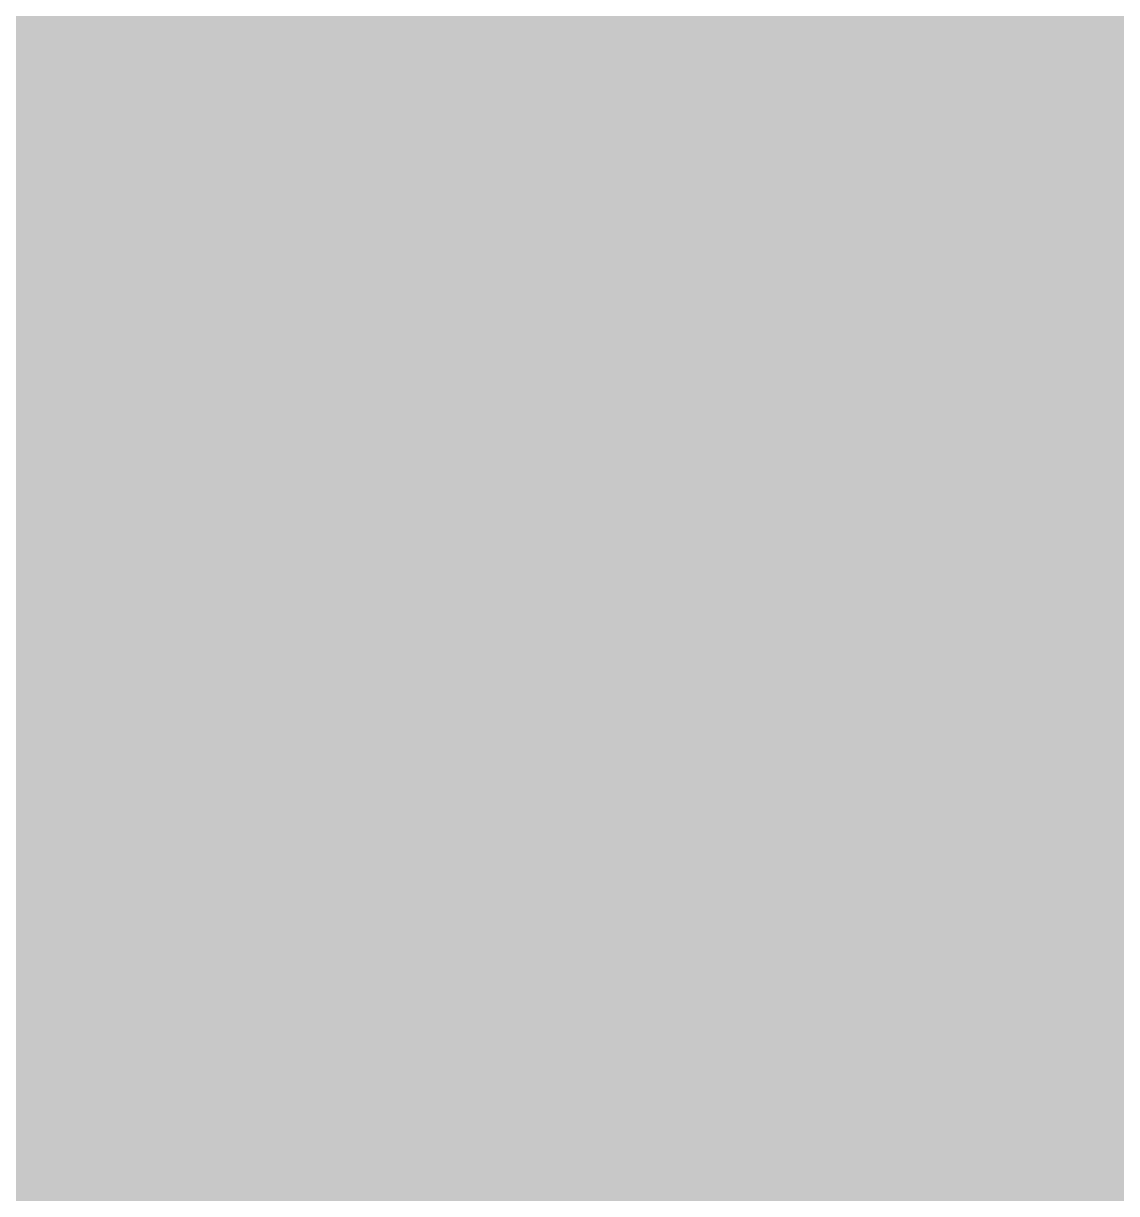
# Model space of a CAD drawing. Header units: millimetres. Extents: x -0.19 to 3.91, y -0.06 to 2.26.
# Drawn here: x 1.4442 to 1.622, y 1.1543 to 1.3447 of the extents above; entities that cross this region are included whole.
import ezdxf

# ---------------------------------------------------------------- set-up
doc = ezdxf.new("R2010")
doc.units = ezdxf.units.MM
doc.layers.get('0').update_dxf_attribs({"linetype": 'CONTINUOUS', "lineweight": 0})
for name, color, linetype, lineweight in [('PCB_KUR_GBL', 10, 'CONTINUOUS', 0), ('PCB_KUR_GM2', 216, 'CONTINUOUS', 0), ('PCB_KUR_GTL', 30, 'CONTINUOUS', 0), ('PCB_KUR_GTO', 163, 'CONTINUOUS', 0)]:
    doc.layers.add(name, color=color, linetype=linetype, lineweight=lineweight)

# ---------------------------------------------------------------- blocks, each defined once
blk = doc.blocks.new('ROUND_3')
h = blk.add_hatch(color=256)
edge = h.paths.add_edge_path(flags=0)
edge.add_arc((0, 0), 0.0059, 0, 360)

msp = doc.modelspace()

# ---------------------------------------------------------------- linework, layer by layer
at = {"layer": 'PCB_KUR_GBL', "lineweight": 211, "const_width": 0.0065}
for points in [[(1.136, 1.189), (1.884, 1.189)], [(1.157, 1.159), (1.654, 1.159)]]:
    msp.add_lwpolyline(points, dxfattribs=at)
at = {"layer": 'PCB_KUR_GBL'}
for points in [[(0.0984, 1.1995), (0.0984, 1.4052), (2.2638, 1.1995), (2.2638, 1.4052)], [(0.0984, 1.1995), (0.0984, 1.1995), (1.136, 1.1995), (1.884, 1.1995)], [(1.1313, 1.1695), (1.1403, 1.1785), (1.8886, 1.1695), (1.8796, 1.1785)], [(1.1313, 1.1695), (1.1313, 1.1695), (1.157, 1.1695), (1.654, 1.1695)]]:
    msp.add_solid(points, dxfattribs=at)
at = {"layer": 'PCB_KUR_GM2', "lineweight": 211, "const_width": 0.002}
msp.add_lwpolyline([(1.5368, 1.258), (1.5368, 1.258, 1), (2.0172, 1.258, 1), (1.5368, 1.258)], format="xyb", dxfattribs=at)
at = {"layer": 'PCB_KUR_GTL'}
msp.add_solid([(1.2765, 1.1517), (1.2765, 1.3848), (2.326, 1.1517), (2.326, 1.3848)], dxfattribs=at)
at = {"layer": 'PCB_KUR_GTO', "lineweight": 211, "const_width": 0.0118}
msp.add_lwpolyline([(1.5368, 1.258), (1.5368, 1.258, 1), (2.0172, 1.258, 1), (1.5368, 1.258)], format="xyb", dxfattribs=at)
for points in [[(1.572, 1.287), (1.572, 1.227)], [(1.602, 1.287), (1.572, 1.287)], [(1.612, 1.277), (1.602, 1.287)], [(1.612, 1.267), (1.612, 1.277)], [(1.602, 1.257), (1.612, 1.267)], [(1.602, 1.257), (1.572, 1.257)], [(1.572, 1.257), (1.602, 1.257)], [(1.612, 1.247), (1.602, 1.257)], [(1.612, 1.237), (1.612, 1.247)], [(1.602, 1.227), (1.612, 1.237)], [(1.572, 1.227), (1.602, 1.227)]]:
    msp.add_lwpolyline(points, dxfattribs=at)

# ---------------------------------------------------------------- block references
at = {"layer": 'PCB_KUR_GTO'}
for p in [(1.572, 1.287), (1.572, 1.287), (1.602, 1.287), (1.612, 1.277), (1.612, 1.267), (1.572, 1.257), (1.602, 1.257), (1.602, 1.257), (1.612, 1.247), (1.612, 1.237), (1.572, 1.227), (1.602, 1.227)]:
    msp.add_blockref('ROUND_3', p, dxfattribs=at)

doc.saveas('drawing.dxf')
